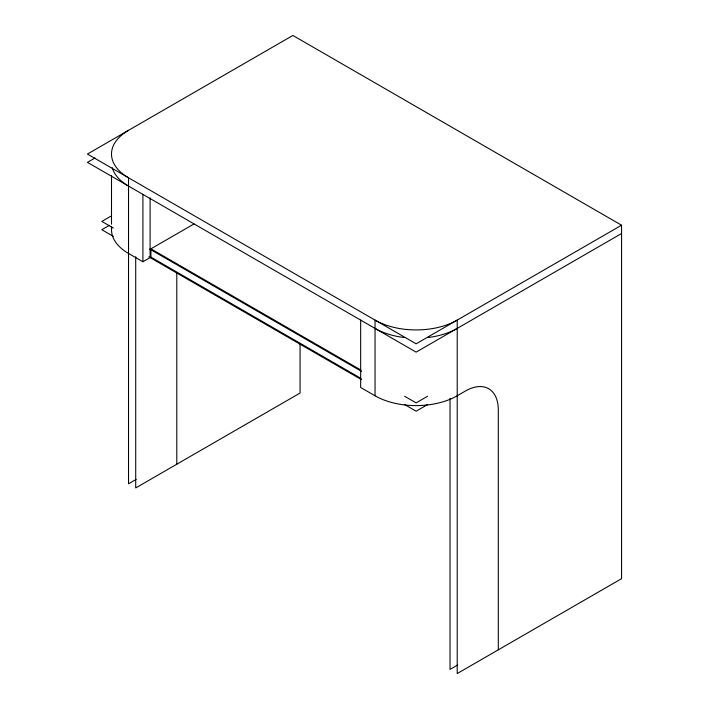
<?xml version="1.0" encoding="UTF-8"?>
<svg xmlns="http://www.w3.org/2000/svg" width="709" height="709" viewBox="0 0 709 709"><rect width="100%" height="100%" fill="white"/><g stroke="black" fill="none" stroke-linecap="round" stroke-linejoin="round"><path stroke-width="1.06" d="M95.086 157.947L87.437 162.361L416.13 352.125L621.563 233.518M111.375 215.908L101.821 221.421L113.316 228.059M109.461 225.311L101.821 229.725L113.316 236.363M150.095 249.293L194.036 223.929M111.685 227.093A58.103 33.545 0 0 0 128.524 253.45L142.908 261.745L150.92 257.128L360.996 378.411M136.172 479.373L128.524 483.786L128.524 177.773A58.103 33.545 0 0 1 128.524 130.332M621.563 225.214L416.13 343.821L87.437 154.057L292.87 35.45L621.563 225.214L621.563 578.668L457.216 673.55L457.216 320.105A58.103 33.545 0 0 1 375.043 320.105L375.043 395.773A58.103 33.545 0 0 0 457.216 395.773L465.432 391.031A46.484 26.836 -60 0 1 498.303 410.006L498.303 649.825M427.589 396.269L416.13 402.889L404.626 396.251M427.589 404.573L416.13 411.193L404.626 404.555M457.668 664.989L450.029 669.402L450.029 398.369M360.996 370.116L150.92 248.824L150.92 257.128M149.732 249.089L361.51 371.356M148.775 256.835L361.51 379.661M375.043 395.773L360.659 387.469L360.659 320.105M300.058 343.271L300.058 393.052L135.711 487.934L135.711 256.729M176.798 273.018L176.798 464.209M150.095 197.891L150.095 257.597M142.908 194.381L142.908 261.745M111.508 175.61L111.508 224.204M111.508 226.41L111.508 229.725M457.216 328.409A58.103 33.545 0 0 1 427.465 337.581M404.795 337.581A58.103 33.545 0 0 1 375.043 328.409M128.524 186.077A58.103 33.545 0 0 1 112.226 167.608"/></g></svg>
